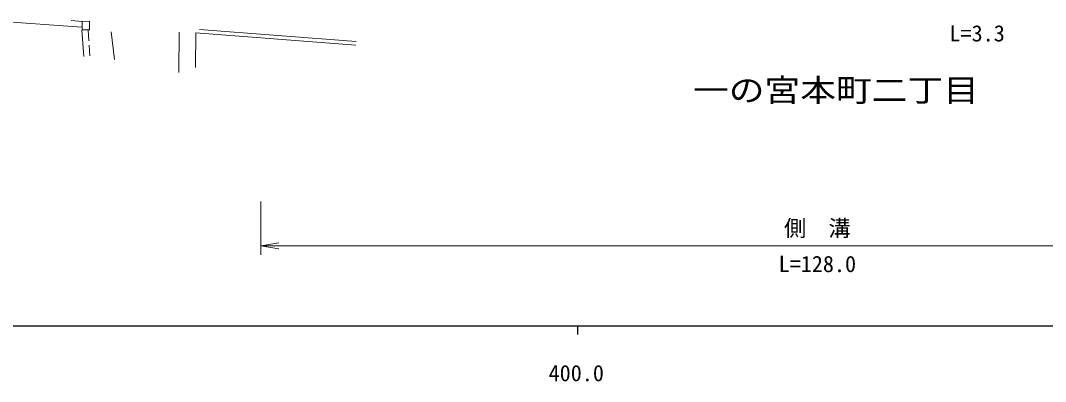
# Model space of a CAD drawing. Units: millimetres at full size, sheet at 1:1000; details may follow other scales. Extents: x 40000 to 680000, y 20000 to 380000.
# Drawn here: x 405240 to 520700, y 198715 to 239412 of the extents above; entities that cross this region are included whole.
import ezdxf
from ezdxf.enums import TextEntityAlignment as Align

# ---------------------------------------------------------------- set-up
doc = ezdxf.new("R2010")
doc.units = ezdxf.units.MM
doc.header["$LTSCALE"] = 1000
for name, color, linetype, lineweight in [('M-BGD', 7, 'Continuous', 13), ('M-STR-HTXT', 7, 'Continuous', 13), ('M-TTL-BAND', 7, 'Continuous', 25)]:
    doc.layers.add(name, color=color, linetype=linetype, lineweight=lineweight)
doc.layers.add('M-BMK-HTXT', color=7, linetype='Continuous')
doc.styles.add('ＭＳ ゴシック', font='')
doc.styles.get('ＭＳ ゴシック').set_extended_font_data('MS Gothic')

# ---------------------------------------------------------------- blocks, each defined once
blk = doc.blocks.new('open_arrow')
at = {"color": 0, "linetype": 'Continuous', "lineweight": -2}
blk.add_lwpolyline([(7.5, 1.25), (0, 0), (7.5, -1.25)], dxfattribs=at)

msp = doc.modelspace()

# ---------------------------------------------------------------- linework, layer by layer
at = {"layer": 'M-BGD'}
for p, q in [((387223, 240383), (412138, 238671)), ((410948, 239395), (412181, 239310)), ((412181, 239310), (413011, 239320)), ((412194, 238343), (412181, 239310)), ((413011, 239320), (413023, 238354)), ((412158, 238303), (412365, 235360)), ((413023, 238354), (412194, 238343)), ((412856, 238352), (412942, 237130)), ((415451, 238125), (415834, 235024)), ((423086, 233540), (423116, 238090)), ((425000, 238029), (424967, 234106)), ((443025, 236642), (425000, 238029)), ((443056, 237041), (425415, 238399)), ((412977, 236631), (413063, 235409))]:
    msp.add_line(p, q, dxfattribs=at)
at = {"layer": 'M-STR-HTXT'}
for p, q in [((432324, 219000), (432324, 213000)), ((432324, 214000), (557770, 214000))]:
    msp.add_line(p, q, dxfattribs=at)
at = {"layer": 'M-TTL-BAND'}
for p, q in [((40000, 205000), (579000, 205000)), ((468000, 205000), (468000, 204000))]:
    msp.add_line(p, q, dxfattribs=at)

# ---------------------------------------------------------------- block references
at = {"layer": 'M-STR-HTXT', "xscale": 267, "yscale": 267}
msp.add_blockref('open_arrow', (432324, 214000), dxfattribs=at)

# ---------------------------------------------------------------- texts
at = {"layer": 'M-BMK-HTXT', "style": 'ＭＳ ゴシック', "width": 1.15}
msp.add_text('一の宮本町二丁目', height=2566, dxfattribs=at).set_placement((481000, 229500), align=Align.BOTTOM_LEFT)
at = {"layer": 'M-STR-HTXT', "style": 'ＭＳ ゴシック'}
for s, p in [('L=3.3', (513000, 236500)), ('L=128.0', (495000, 210500))]:
    msp.add_text(s, height=1833, dxfattribs=at).set_placement(p, align=Align.BOTTOM_CENTER)
msp.add_text('側\u3000溝', height=1833, dxfattribs=at).set_placement((495000, 216000), align=Align.MIDDLE_CENTER)
at = {"layer": 'M-TTL-BAND', "style": 'ＭＳ ゴシック'}
msp.add_text('400.0', height=1833, dxfattribs=at).set_placement((467844, 198195), align=Align.BOTTOM_CENTER)

doc.saveas('drawing.dxf')
